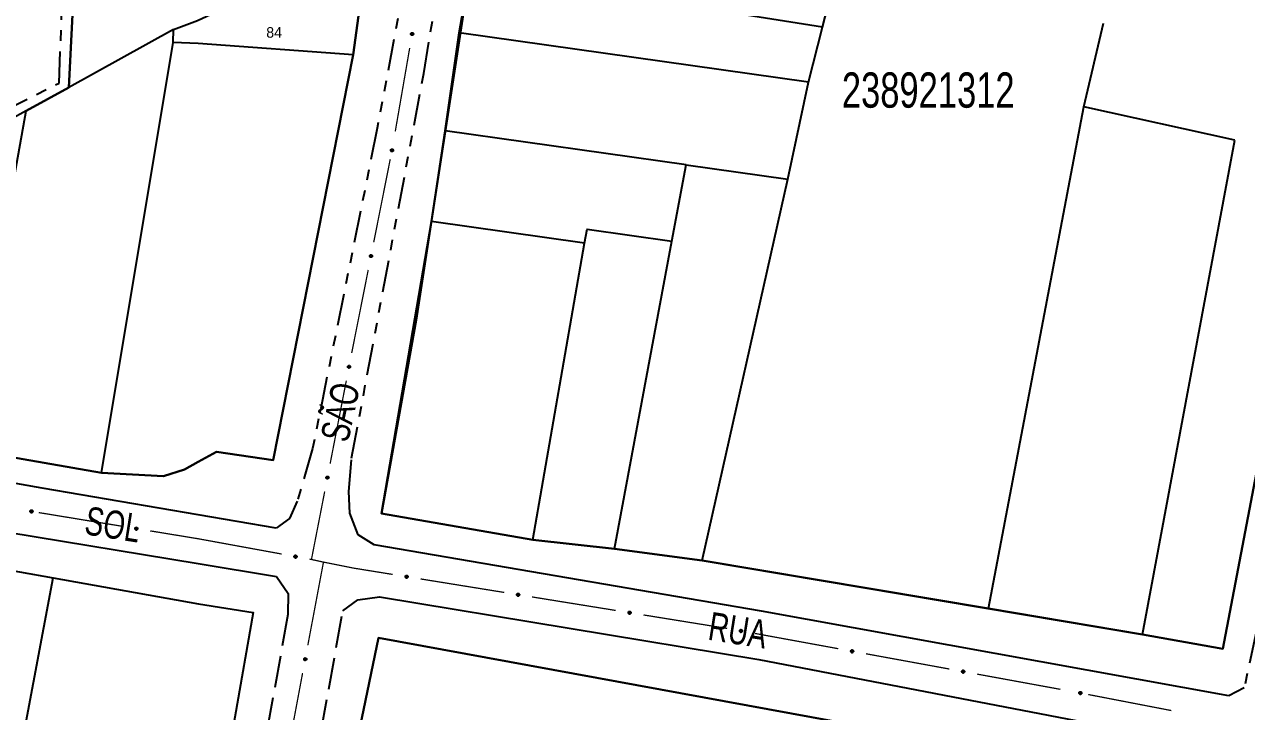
# Model space of a CAD drawing. Extents: x 209193 to 212081, y 4877574 to 4880493.
# Drawn here: x 210409.7 to 210582.8, y 4879143.3 to 4879240.6 of the extents above; entities that cross this region are included whole.
import ezdxf
from ezdxf.enums import TextEntityAlignment as Align

# ---------------------------------------------------------------- set-up
doc = ezdxf.new("R2010")
doc.units = 0
doc.header["$LTSCALE"] = 1.5
doc.header["$MEASUREMENT"] = 0
doc.linetypes.add('TRACO_11', pattern=[8, 3, -1, 3, -1])
doc.linetypes.add('TRACO_25', pattern=[8, 3, -1, 1, -1, 1, -1])
for name, color, linetype in [('CD_MALHA_LOTES', 7, 'CONTINUOUS'), ('CD_TXT_QUADRA', 255, 'CONTINUOUS'), ('RU-QUADRA', 210, 'CONTINUOUS'), ('SV-EIXO-ROD-ESTR', 7, 'CONTINUOUS'), ('SV-EIXO-RUA-N-PAV', 6, 'CONTINUOUS'), ('SV-EIXO-RUA-PAV', 20, 'CONTINUOUS'), ('SV-EST-MUNIC-PAV', 20, 'CONTINUOUS'), ('SV-RUA-NAO-PAV', 7, 'CONTINUOUS'), ('SV-RUA-PAVIM', 7, 'CONTINUOUS'), ('SV-TXT-MUNIC-PAV', 7, 'CONTINUOUS'), ('SV-TXT-RUA-N-PAV', 7, 'CONTINUOUS'), ('SV-TXT-RUA-PAV', 7, 'CONTINUOUS'), ('Th_NmrPort', 1, 'CONTINUOUS')]:
    doc.layers.add(name, color=color, linetype=linetype)
doc.styles.add('ARIAL', font='ARIAL.SHX')

msp = doc.modelspace()

# ---------------------------------------------------------------- linework, layer by layer
at = {"layer": 'CD_MALHA_LOTES', "linetype": 'Continuous', "flags": 128}
for points in [[(210522.763101, 4879240.247287), (210525.253033, 4879249.976983)], [(210471.266687, 4879239.426116), (210472.762376, 4879248.198537)], [(210522.763101, 4879240.247287), (210472.762376, 4879248.198537)], [(210415.946209, 4879231.708695), (210416.742823, 4879246.768499)], [(210430.816343, 4879239.902442), (210434.202096, 4879241.187079), (210443.26322, 4879245.467726)], [(210457.138874, 4879242.91518), (210456.24333, 4879236.309203)], [(210430.816343, 4879239.902442), (210415.946209, 4879231.708695)], [(210430.740475, 4879238.08161), (210430.816343, 4879239.902442)], [(210469.311258, 4879225.563349), (210471.266687, 4879239.426116)], [(210520.766135, 4879232.443911), (210471.266687, 4879239.426116)], [(210520.766135, 4879232.443911), (210522.763101, 4879240.247287)], [(210559.757456, 4879228.96303), (210562.541989, 4879240.821584)], [(210420.615695, 4879177.106533), (210430.740475, 4879238.08161)], [(210456.24333, 4879236.309203), (210434.284758, 4879237.929874), (210430.740475, 4879238.08161)], [(210456.24333, 4879236.309203), (210444.928322, 4879178.879355), (210436.877164, 4879180.081304), (210434.307365, 4879178.654035), (210432.342594, 4879177.562798), (210429.388295, 4879176.615857), (210420.615695, 4879177.106533)], [(210517.831114, 4879218.719322), (210520.766135, 4879232.443911)], [(210409.926158, 4879228.405274), (210415.946209, 4879231.708695)], [(210401.324292, 4879180.463464), (210409.926158, 4879228.405274)], [(210409.926158, 4879228.405274), (210405.438486, 4879225.942725)], [(210546.271394, 4879157.851635), (210559.757456, 4879228.96303)], [(210581.172857, 4879224.241999), (210559.757456, 4879228.96303)], [(210467.333777, 4879212.715071), (210469.311258, 4879225.563349)], [(210503.412919, 4879220.753098), (210469.311258, 4879225.563349)], [(210568.078434, 4879154.185201), (210581.172857, 4879224.241999)], [(210501.396736, 4879209.929052), (210503.412919, 4879220.753098)], [(210503.412919, 4879220.753098), (210517.831114, 4879218.719322)], [(210592.751841, 4879221.689409), (210579.479097, 4879152.133032), (210568.078434, 4879154.185201)], [(210505.697739, 4879164.673315), (210517.831114, 4879218.719322)], [(210481.692396, 4879167.580269), (210460.265794, 4879171.309559), (210467.333777, 4879212.715071)], [(210489.050066, 4879209.651194), (210467.333777, 4879212.715071)], [(210489.050066, 4879209.651194), (210489.394799, 4879211.622364), (210501.396736, 4879209.929052)], [(210481.692396, 4879167.580269), (210489.050066, 4879209.651194)], [(210493.270318, 4879166.301707), (210501.396736, 4879209.929052)], [(210420.615695, 4879177.106533), (210401.324292, 4879180.463464)], [(210493.270318, 4879166.301707), (210481.692396, 4879167.580269)], [(210505.697739, 4879164.673315), (210493.270318, 4879166.301707)], [(210399.375154, 4879164.763727), (210413.741593, 4879162.193825)], [(210546.271394, 4879157.851635), (210505.697739, 4879164.673315)], [(210404.183983, 4879111.421962), (210413.741593, 4879162.193825)], [(210413.741593, 4879162.193825), (210434.321398, 4879158.512463), (210442.081279, 4879157.302735)], [(210442.081279, 4879157.302735), (210434.306668, 4879112.794695), (210433.121383, 4879105.827392)], [(210568.078434, 4879154.185201), (210546.271394, 4879157.851635)], [(210451.735275, 4879114.558676), (210459.834061, 4879153.717747)], [(210459.834061, 4879153.717747), (210527.381976, 4879141.329632)]]:
    msp.add_lwpolyline(points, dxfattribs=at)
at = {"layer": 'RU-QUADRA', "linetype": 'Continuous', "flags": 128}
for points in [[(210401.318944, 4879180.432728), (210420.615695, 4879177.106533), (210429.388295, 4879176.615857), (210432.342594, 4879177.562798), (210434.307365, 4879178.654035), (210436.877164, 4879180.081304), (210444.928322, 4879178.879355), (210456.24333, 4879236.309203), (210457.138874, 4879242.91518), (210462.826599, 4879273.905495), (210464.632013, 4879283.742529), (210469.659281, 4879310.419993), (210441.680687, 4879314.751504), (210434.323252, 4879315.630183), (210427.971291, 4879316.453286), (210427.136743, 4879247.071971), (210416.742823, 4879246.768499), (210415.946209, 4879231.708695), (210409.926158, 4879228.405274), (210405.438486, 4879225.942725)], [(210399.375154, 4879164.763727), (210413.741593, 4879162.193825), (210434.321398, 4879158.512463), (210442.081279, 4879157.302735), (210434.306668, 4879112.794695), (210433.121383, 4879105.827392), (210431.780029, 4879097.942694), (210430.269452, 4879089.063277), (210425.444555, 4879059.263661), (210421.32, 4879033.79)], [(210562.71382, 4879051.032631), (210564.302025, 4879059.259375), (210565.554084, 4879065.744917), (210567.119983, 4879075.5805), (210568.76477, 4879085.401437), (210576.942812, 4879132.699636), (210552.875485, 4879136.86097), (210527.381976, 4879141.329632), (210459.834061, 4879153.717747), (210451.735275, 4879114.558676), (210449.999382, 4879106.238279), (210447.936816, 4879096.453534), (210445.798751, 4879086.684774), (210440.971029, 4879063.408067), (210439.941755, 4879059.263661), (210437.956455, 4879051.269233)]]:
    msp.add_lwpolyline(points, dxfattribs=at)
msp.add_lwpolyline([(210482.260824, 4879308.442105), (210480.278791, 4879297.361797), (210478.658452, 4879290.399356), (210477.413463, 4879283.486645), (210474.462635, 4879256.907988), (210472.762376, 4879248.198537), (210465.195096, 4879198.735807), (210460.265794, 4879171.309559), (210481.692396, 4879167.580269), (210493.270318, 4879166.301707), (210505.697739, 4879164.673315), (210568.078434, 4879154.185201), (210579.479097, 4879152.133032), (210592.751841, 4879221.689409), (210596.436606, 4879240.999578), (210601.729083, 4879266.921525), (210602.483169, 4879273.331256), (210601.374415, 4879280.430548), (210598.910505, 4879284.899219), (210595.416144, 4879287.621349), (210578.342811, 4879291.647986), (210534.068409, 4879300.754486), (210514.280968, 4879303.690703)], close=True, dxfattribs=at)
at = {"layer": 'SV-EIXO-ROD-ESTR'}
for points in [[(210410.555696, 4879171.757666), (210410.595017, 4879171.786749), (210410.634759, 4879171.803705), (210410.671976, 4879171.808306), (210410.705924, 4879171.803796), (210410.740135, 4879171.795271), (210410.77273, 4879171.779067), (210410.804924, 4879171.753067), (210410.834375, 4879171.713828), (210410.849069, 4879171.671974), (210410.855532, 4879171.635728), (210410.852868, 4879171.600059), (210410.844029, 4879171.566963), (210410.826077, 4879171.533662), (210410.799411, 4879171.501294), (210410.759237, 4879171.472634), (210410.720161, 4879171.456279), (210410.684046, 4879171.452774), (210410.648203, 4879171.455679), (210410.613381, 4879171.464801), (210410.581477, 4879171.480892), (210410.548936, 4879171.5078), (210410.521174, 4879171.547826), (210410.504416, 4879171.586614), (210410.500405, 4879171.62267), (210410.50406, 4879171.657893), (210410.512193, 4879171.69231), (210410.527118, 4879171.725754), (210410.555696, 4879171.757666)], [(210425.401809, 4879169.320241), (210425.441131, 4879169.349325), (210425.480873, 4879169.36628), (210425.51809, 4879169.370881), (210425.552038, 4879169.366372), (210425.586248, 4879169.357847), (210425.618844, 4879169.341642), (210425.651037, 4879169.315643), (210425.680489, 4879169.276403), (210425.695182, 4879169.23455), (210425.701645, 4879169.198304), (210425.698981, 4879169.162634), (210425.690143, 4879169.129539), (210425.67219, 4879169.096237), (210425.645524, 4879169.06387), (210425.60535, 4879169.03521), (210425.566274, 4879169.018854), (210425.530159, 4879169.015349), (210425.494316, 4879169.018254), (210425.459494, 4879169.027376), (210425.42759, 4879169.043468), (210425.395049, 4879169.070375), (210425.367287, 4879169.110402), (210425.35053, 4879169.149189), (210425.346518, 4879169.185245), (210425.350173, 4879169.220469), (210425.358306, 4879169.254886), (210425.373232, 4879169.288329), (210425.401809, 4879169.320241)], [(210447.967325, 4879165.358267), (210448.007172, 4879165.386626), (210448.047218, 4879165.40285), (210448.084513, 4879165.406769), (210448.118373, 4879165.401639), (210448.152422, 4879165.392489), (210448.184715, 4879165.37569), (210448.216426, 4879165.349105), (210448.245155, 4879165.309332), (210448.259079, 4879165.267217), (210448.264877, 4879165.230859), (210448.261561, 4879165.195244), (210448.252117, 4879165.162316), (210448.233558, 4879165.129349), (210448.206304, 4879165.097475), (210448.165612, 4879165.069556), (210448.126243, 4879165.053919), (210448.09007, 4879165.051076), (210448.054286, 4879165.054637), (210448.019637, 4879165.064395), (210447.988032, 4879165.081068), (210447.95599, 4879165.108567), (210447.928965, 4879165.149095), (210447.912921, 4879165.188183), (210447.909571, 4879165.224307), (210447.91387, 4879165.259457), (210447.922632, 4879165.293719), (210447.938168, 4879165.326884), (210447.967325, 4879165.358267)], [(210463.705272, 4879162.504788), (210463.744519, 4879162.533972), (210463.784218, 4879162.551029), (210463.821423, 4879162.555725), (210463.855382, 4879162.551303), (210463.889615, 4879162.542865), (210463.922251, 4879162.526743), (210463.954511, 4879162.500827), (210463.984063, 4879162.461662), (210463.998863, 4879162.419847), (210464.005419, 4879162.383617), (210464.002846, 4879162.347941), (210463.994092, 4879162.314823), (210463.976225, 4879162.281476), (210463.949642, 4879162.24904), (210463.909541, 4879162.220278), (210463.870507, 4879162.203823), (210463.834401, 4879162.200225), (210463.798551, 4879162.203039), (210463.763706, 4879162.212072), (210463.73176, 4879162.228081), (210463.699151, 4879162.254905), (210463.671287, 4879162.294861), (210463.65443, 4879162.333605), (210463.650326, 4879162.369651), (210463.653891, 4879162.404884), (210463.661937, 4879162.439321), (210463.676776, 4879162.472803), (210463.705272, 4879162.504788)], [(210479.500473, 4879159.952999), (210479.53972, 4879159.982183), (210479.579419, 4879159.99924), (210479.616624, 4879160.003937), (210479.650583, 4879159.999514), (210479.684816, 4879159.991076), (210479.717452, 4879159.974955), (210479.749712, 4879159.949038), (210479.779264, 4879159.909874), (210479.794064, 4879159.868058), (210479.80062, 4879159.831829), (210479.798047, 4879159.796153), (210479.789293, 4879159.763035), (210479.771426, 4879159.729688), (210479.744843, 4879159.697252), (210479.704742, 4879159.668489), (210479.665708, 4879159.652034), (210479.629602, 4879159.648437), (210479.593752, 4879159.65125), (210479.558907, 4879159.660283), (210479.526961, 4879159.676293), (210479.494352, 4879159.703117), (210479.466488, 4879159.743072), (210479.449631, 4879159.781817), (210479.445528, 4879159.817863), (210479.449092, 4879159.853095), (210479.457138, 4879159.887533), (210479.471977, 4879159.921015), (210479.500473, 4879159.952999)], [(210495.295674, 4879157.401211), (210495.334921, 4879157.430395), (210495.37462, 4879157.447452), (210495.411825, 4879157.452148), (210495.445784, 4879157.447726), (210495.480017, 4879157.439288), (210495.512653, 4879157.423167), (210495.544913, 4879157.39725), (210495.574465, 4879157.358085), (210495.589265, 4879157.31627), (210495.595821, 4879157.28004), (210495.593248, 4879157.244364), (210495.584494, 4879157.211246), (210495.566627, 4879157.177899), (210495.540044, 4879157.145464), (210495.499943, 4879157.116701), (210495.460909, 4879157.100246), (210495.424803, 4879157.096648), (210495.388953, 4879157.099462), (210495.354108, 4879157.108495), (210495.322162, 4879157.124505), (210495.289553, 4879157.151329), (210495.261689, 4879157.191284), (210495.244832, 4879157.230028), (210495.240729, 4879157.266074), (210495.244293, 4879157.301307), (210495.252339, 4879157.335744), (210495.267178, 4879157.369226), (210495.295674, 4879157.401211)], [(210511.088712, 4879154.823333), (210511.12856, 4879154.851691), (210511.168606, 4879154.867916), (210511.205901, 4879154.871835), (210511.23976, 4879154.866704), (210511.273809, 4879154.857554), (210511.306102, 4879154.840754), (210511.337814, 4879154.81417), (210511.366542, 4879154.774397), (210511.380466, 4879154.732282), (210511.386264, 4879154.695923), (210511.382947, 4879154.660309), (210511.373504, 4879154.627381), (210511.354945, 4879154.594414), (210511.32769, 4879154.56254), (210511.286998, 4879154.534621), (210511.247629, 4879154.518984), (210511.211456, 4879154.516141), (210511.175672, 4879154.519702), (210511.141023, 4879154.529461), (210511.109419, 4879154.546134), (210511.077376, 4879154.573633), (210511.050352, 4879154.614161), (210511.034308, 4879154.653249), (210511.030958, 4879154.689372), (210511.035257, 4879154.724523), (210511.04402, 4879154.758785), (210511.059555, 4879154.79195), (210511.088712, 4879154.823333)], [(210526.827207, 4879151.942398), (210526.867055, 4879151.970757), (210526.9071, 4879151.986982), (210526.944396, 4879151.9909), (210526.978255, 4879151.98577), (210527.012304, 4879151.976619), (210527.044597, 4879151.95982), (210527.076309, 4879151.933236), (210527.105037, 4879151.893463), (210527.118961, 4879151.851347), (210527.124759, 4879151.814989), (210527.121442, 4879151.779374), (210527.111999, 4879151.746447), (210527.09344, 4879151.71348), (210527.066185, 4879151.681606), (210527.025493, 4879151.653687), (210526.986124, 4879151.63805), (210526.949951, 4879151.635207), (210526.914167, 4879151.638768), (210526.879518, 4879151.648526), (210526.847914, 4879151.665199), (210526.815871, 4879151.692698), (210526.788847, 4879151.733227), (210526.772803, 4879151.772314), (210526.769452, 4879151.808438), (210526.773752, 4879151.843588), (210526.782514, 4879151.877851), (210526.79805, 4879151.911015), (210526.827207, 4879151.942398)], [(210542.565702, 4879149.061464), (210542.605549, 4879149.089823), (210542.645595, 4879149.106047), (210542.68289, 4879149.109966), (210542.71675, 4879149.104836), (210542.750799, 4879149.095685), (210542.783092, 4879149.078886), (210542.814803, 4879149.052302), (210542.843532, 4879149.012529), (210542.857456, 4879148.970413), (210542.863254, 4879148.934055), (210542.859937, 4879148.89844), (210542.850494, 4879148.865512), (210542.831934, 4879148.832545), (210542.80468, 4879148.800672), (210542.763988, 4879148.772752), (210542.724619, 4879148.757116), (210542.688446, 4879148.754272), (210542.652662, 4879148.757834), (210542.618013, 4879148.767592), (210542.586408, 4879148.784265), (210542.554366, 4879148.811764), (210542.527342, 4879148.852293), (210542.511298, 4879148.89138), (210542.507947, 4879148.927504), (210542.512247, 4879148.962654), (210542.521009, 4879148.996917), (210542.536545, 4879149.030081), (210542.565702, 4879149.061464)], [(210559.159786, 4879146.025316), (210559.199904, 4879146.05329), (210559.240105, 4879146.069128), (210559.277436, 4879146.072687), (210559.311244, 4879146.067231), (210559.345204, 4879146.057753), (210559.377333, 4879146.040644), (210559.408788, 4879146.013756), (210559.437131, 4879145.973708), (210559.45065, 4879145.93146), (210559.456098, 4879145.895048), (210559.452438, 4879145.859467), (210559.442678, 4879145.826631), (210559.423802, 4879145.793845), (210559.396242, 4879145.762235), (210559.355283, 4879145.734709), (210559.315765, 4879145.719451), (210559.279567, 4879145.716957), (210559.243819, 4879145.720862), (210559.209265, 4879145.730954), (210559.177823, 4879145.74793), (210559.146047, 4879145.775737), (210559.119414, 4879145.816523), (210559.103747, 4879145.855764), (210559.100744, 4879145.891918), (210559.105382, 4879145.927025), (210559.114474, 4879145.961201), (210559.130328, 4879145.994215), (210559.159786, 4879146.025316)]]:
    msp.add_lwpolyline(points, close=True, dxfattribs=at)
for points in [[(210410.500405, 4879171.62267), (210410.852868, 4879171.600059)], [(210410.50406, 4879171.657893), (210410.855532, 4879171.635728)], [(210410.504416, 4879171.586614), (210410.844029, 4879171.566963)], [(210410.504726, 4879171.639435), (210410.852042, 4879171.6156)], [(210410.505711, 4879171.603321), (210410.845389, 4879171.583505)], [(210410.512041, 4879171.675569), (210410.84768, 4879171.656417)], [(210410.512193, 4879171.69231), (210410.849069, 4879171.671974)], [(210410.514774, 4879171.56588), (210410.830216, 4879171.550044)], [(210410.521174, 4879171.547826), (210410.826077, 4879171.533662)], [(210410.5243, 4879171.708126), (210410.83727, 4879171.694078)], [(210410.527118, 4879171.725754), (210410.834375, 4879171.713828)], [(210410.539092, 4879171.528701), (210410.809657, 4879171.517466)], [(210410.541946, 4879171.739799), (210410.815867, 4879171.732162)], [(210410.548936, 4879171.5078), (210410.799411, 4879171.501294)], [(210410.555696, 4879171.757666), (210410.804924, 4879171.753067)], [(210410.571026, 4879171.495802), (210410.771593, 4879171.487763)], [(210410.577758, 4879171.772637), (210410.781461, 4879171.766849)], [(210410.581477, 4879171.480892), (210410.759237, 4879171.472634)], [(210410.595017, 4879171.786749), (210410.77273, 4879171.779067)], [(210410.601814, 4879171.472771), (210410.733289, 4879171.465013)], [(210410.613381, 4879171.464801), (210410.720161, 4879171.456279)], [(210410.617631, 4879171.796513), (210410.747537, 4879171.78763)], [(210410.634759, 4879171.803705), (210410.740135, 4879171.795271)], [(210425.346518, 4879169.185245), (210425.698981, 4879169.162634)], [(210425.350173, 4879169.220469), (210425.701645, 4879169.198304)], [(210425.35053, 4879169.149189), (210425.690143, 4879169.129539)], [(210425.350839, 4879169.20201), (210425.698155, 4879169.178175)], [(210425.351824, 4879169.165896), (210425.691503, 4879169.14608)], [(210425.358155, 4879169.238145), (210425.693794, 4879169.218992)], [(210425.358306, 4879169.254886), (210425.695182, 4879169.23455)], [(210425.360888, 4879169.128455), (210425.676329, 4879169.112619)], [(210425.367287, 4879169.110402), (210425.67219, 4879169.096237)], [(210425.370414, 4879169.270702), (210425.683384, 4879169.256654)], [(210425.373232, 4879169.288329), (210425.680489, 4879169.276403)], [(210425.385205, 4879169.091276), (210425.65577, 4879169.080042)], [(210425.388059, 4879169.302374), (210425.66198, 4879169.294738)], [(210425.395049, 4879169.070375), (210425.645524, 4879169.06387)], [(210425.401809, 4879169.320241), (210425.651037, 4879169.315643)], [(210425.417139, 4879169.058377), (210425.617707, 4879169.050338)], [(210425.423872, 4879169.335213), (210425.627574, 4879169.329425)], [(210425.42759, 4879169.043468), (210425.60535, 4879169.03521)], [(210425.441131, 4879169.349325), (210425.618844, 4879169.341642)], [(210425.447928, 4879169.035346), (210425.579402, 4879169.027589)], [(210425.459494, 4879169.027376), (210425.566274, 4879169.018854)], [(210425.463744, 4879169.359088), (210425.593651, 4879169.350205)], [(210425.480873, 4879169.36628), (210425.586248, 4879169.357847)], [(210447.909571, 4879165.224307), (210448.261561, 4879165.195244)], [(210447.912921, 4879165.188183), (210448.252117, 4879165.162316)], [(210447.91387, 4879165.259457), (210448.264877, 4879165.230859)], [(210447.914198, 4879165.24099), (210448.261019, 4879165.210798)], [(210447.914521, 4879165.204863), (210448.25378, 4879165.17883)], [(210447.922174, 4879165.276984), (210448.257406, 4879165.251688)], [(210447.922632, 4879165.293719), (210448.259079, 4879165.267217)], [(210447.922898, 4879165.167263), (210448.237997, 4879165.145652)], [(210447.928965, 4879165.149095), (210448.233558, 4879165.129349)], [(210447.935027, 4879165.309311), (210448.247687, 4879165.289534)], [(210447.938168, 4879165.326884), (210448.245155, 4879165.309332)], [(210447.94653, 4879165.129645), (210448.216844, 4879165.113457)], [(210447.95325, 4879165.340655), (210448.226985, 4879165.328003)], [(210447.95599, 4879165.108567), (210448.206304, 4879165.097475)], [(210447.967325, 4879165.358267), (210448.216426, 4879165.349105)], [(210447.977856, 4879165.096166), (210448.178243, 4879165.084456)], [(210447.988032, 4879165.081068), (210448.165612, 4879165.069556)], [(210447.989658, 4879165.372832), (210448.19322, 4879165.363315)], [(210448.007172, 4879165.386626), (210448.184715, 4879165.37569)], [(210448.008218, 4879165.072575), (210448.139528, 4879165.062411)], [(210448.019637, 4879165.064395), (210448.126243, 4879165.053919)], [(210448.029961, 4879165.395973), (210448.159683, 4879165.384713)], [(210448.047218, 4879165.40285), (210448.152422, 4879165.392489)], [(210463.650326, 4879162.369651), (210464.002846, 4879162.347941)], [(210463.653891, 4879162.404884), (210464.005419, 4879162.383617)], [(210463.65443, 4879162.333605), (210463.994092, 4879162.314823)], [(210463.654605, 4879162.386427), (210464.00198, 4879162.36348)], [(210463.655682, 4879162.350315), (210463.99541, 4879162.331368)], [(210463.661828, 4879162.42258), (210463.997515, 4879162.404286)], [(210463.661937, 4879162.439321), (210463.998863, 4879162.419847)], [(210463.664841, 4879162.312898), (210463.980322, 4879162.297868)], [(210463.671287, 4879162.294861), (210463.976225, 4879162.281476)], [(210463.674003, 4879162.455168), (210463.987008, 4879162.441921)], [(210463.676776, 4879162.472803), (210463.984063, 4879162.461662)], [(210463.689253, 4879162.275781), (210463.959847, 4879162.265239)], [(210463.691568, 4879162.486886), (210463.965508, 4879162.479949)], [(210463.699151, 4879162.254905), (210463.949642, 4879162.24904)], [(210463.705272, 4879162.504788), (210463.954511, 4879162.500827)], [(210463.721272, 4879162.242964), (210463.921859, 4879162.235438)], [(210463.727296, 4879162.519816), (210463.931013, 4879162.514549)], [(210463.73176, 4879162.228081), (210463.909541, 4879162.220278)], [(210463.744519, 4879162.533972), (210463.922251, 4879162.526743)], [(210463.752119, 4879162.220012), (210463.883613, 4879162.21259)], [(210463.763706, 4879162.212072), (210463.870507, 4879162.203823)], [(210463.767107, 4879162.543793), (210463.897036, 4879162.535242)], [(210463.784218, 4879162.551029), (210463.889615, 4879162.542865)], [(210479.445528, 4879159.817863), (210479.798047, 4879159.796153)], [(210479.449092, 4879159.853095), (210479.80062, 4879159.831829)], [(210479.449631, 4879159.781817), (210479.789293, 4879159.763035)], [(210479.449806, 4879159.834639), (210479.797181, 4879159.811692)], [(210479.450883, 4879159.798527), (210479.790611, 4879159.77958)], [(210479.457029, 4879159.870791), (210479.792716, 4879159.852497)], [(210479.457138, 4879159.887533), (210479.794064, 4879159.868058)], [(210479.460042, 4879159.76111), (210479.775523, 4879159.74608)], [(210479.466488, 4879159.743072), (210479.771426, 4879159.729688)], [(210479.469204, 4879159.90338), (210479.782209, 4879159.890132)], [(210479.471977, 4879159.921015), (210479.779264, 4879159.909874)], [(210479.484455, 4879159.723993), (210479.755048, 4879159.71345)], [(210479.486769, 4879159.935098), (210479.760709, 4879159.928161)], [(210479.500473, 4879159.952999), (210479.749712, 4879159.949038)], [(210479.522497, 4879159.968027), (210479.726214, 4879159.96276)], [(210479.53972, 4879159.982183), (210479.717452, 4879159.974955)], [(210479.562308, 4879159.992004), (210479.692237, 4879159.983454)], [(210479.579419, 4879159.99924), (210479.684816, 4879159.991076)], [(210479.494352, 4879159.703117), (210479.744843, 4879159.697252)], [(210479.516473, 4879159.691176), (210479.71706, 4879159.68365)], [(210479.526961, 4879159.676293), (210479.704742, 4879159.668489)], [(210479.54732, 4879159.668223), (210479.678814, 4879159.660802)], [(210479.558907, 4879159.660283), (210479.665708, 4879159.652034)], [(210495.240729, 4879157.266074), (210495.593248, 4879157.244364)], [(210495.244293, 4879157.301307), (210495.595821, 4879157.28004)], [(210495.244832, 4879157.230028), (210495.584494, 4879157.211246)], [(210495.245007, 4879157.28285), (210495.592382, 4879157.259903)], [(210495.246084, 4879157.246739), (210495.585812, 4879157.227791)], [(210495.25223, 4879157.319003), (210495.587917, 4879157.300709)], [(210495.252339, 4879157.335744), (210495.589265, 4879157.31627)], [(210495.255243, 4879157.209321), (210495.570724, 4879157.194291)], [(210495.261689, 4879157.191284), (210495.566627, 4879157.177899)], [(210495.264406, 4879157.351591), (210495.57741, 4879157.338344)], [(210495.267178, 4879157.369226), (210495.574465, 4879157.358085)], [(210495.279656, 4879157.172204), (210495.550249, 4879157.161662)], [(210495.28197, 4879157.383309), (210495.55591, 4879157.376373)], [(210495.289553, 4879157.151329), (210495.540044, 4879157.145464)], [(210495.295674, 4879157.401211), (210495.544913, 4879157.39725)], [(210495.311674, 4879157.139387), (210495.512261, 4879157.131861)], [(210495.317698, 4879157.416239), (210495.521415, 4879157.410972)], [(210495.322162, 4879157.124505), (210495.499943, 4879157.116701)], [(210495.334921, 4879157.430395), (210495.512653, 4879157.423167)], [(210495.342521, 4879157.116435), (210495.474015, 4879157.109014)], [(210495.354108, 4879157.108495), (210495.460909, 4879157.100246)], [(210495.357509, 4879157.440216), (210495.487438, 4879157.431665)], [(210495.37462, 4879157.447452), (210495.480017, 4879157.439288)], [(210511.030958, 4879154.689372), (210511.382947, 4879154.660309)], [(210511.034308, 4879154.653249), (210511.373504, 4879154.627381)], [(210511.035257, 4879154.724523), (210511.386264, 4879154.695923)], [(210511.035585, 4879154.706055), (210511.382406, 4879154.675862)], [(210511.035908, 4879154.669929), (210511.375167, 4879154.643895)], [(210511.043561, 4879154.74205), (210511.378793, 4879154.716752)], [(210511.04402, 4879154.758785), (210511.380466, 4879154.732282)], [(210511.044285, 4879154.632329), (210511.359383, 4879154.610717)], [(210511.050352, 4879154.614161), (210511.354945, 4879154.594414)], [(210511.056415, 4879154.774377), (210511.369075, 4879154.754598)], [(210511.059555, 4879154.79195), (210511.366542, 4879154.774397)], [(210511.067917, 4879154.59471), (210511.338231, 4879154.578522)], [(210511.074637, 4879154.805721), (210511.348372, 4879154.793068)], [(210511.077376, 4879154.573633), (210511.32769, 4879154.56254)], [(210511.088712, 4879154.823333), (210511.337814, 4879154.81417)], [(210511.099243, 4879154.561232), (210511.29963, 4879154.549521)], [(210511.109419, 4879154.546134), (210511.286998, 4879154.534621)], [(210511.111045, 4879154.837898), (210511.314608, 4879154.828379)], [(210511.12856, 4879154.851691), (210511.306102, 4879154.840754)], [(210511.129604, 4879154.537641), (210511.260914, 4879154.527476)], [(210511.141023, 4879154.529461), (210511.247629, 4879154.518984)], [(210511.151348, 4879154.861039), (210511.28107, 4879154.849778)], [(210511.168606, 4879154.867916), (210511.273809, 4879154.857554)], [(210526.769452, 4879151.808438), (210527.121442, 4879151.779374)], [(210526.772803, 4879151.772314), (210527.111999, 4879151.746447)], [(210526.773752, 4879151.843588), (210527.124759, 4879151.814989)], [(210526.77408, 4879151.825121), (210527.120901, 4879151.794928)], [(210526.774403, 4879151.788995), (210527.113662, 4879151.762961)], [(210526.782056, 4879151.861115), (210527.117288, 4879151.835818)], [(210526.782514, 4879151.877851), (210527.118961, 4879151.851347)], [(210526.782779, 4879151.751394), (210527.097878, 4879151.729783)], [(210526.788847, 4879151.733227), (210527.09344, 4879151.71348)], [(210526.794909, 4879151.893442), (210527.107569, 4879151.873664)], [(210526.79805, 4879151.911015), (210527.105037, 4879151.893463)], [(210526.806412, 4879151.713776), (210527.076726, 4879151.697588)], [(210526.813132, 4879151.924787), (210527.086867, 4879151.912134)], [(210526.815871, 4879151.692698), (210527.066185, 4879151.681606)], [(210526.827207, 4879151.942398), (210527.076309, 4879151.933236)], [(210526.837738, 4879151.680298), (210527.038124, 4879151.668586)], [(210526.847914, 4879151.665199), (210527.025493, 4879151.653687)], [(210526.84954, 4879151.956964), (210527.053102, 4879151.947445)], [(210526.867055, 4879151.970757), (210527.044597, 4879151.95982)], [(210526.868099, 4879151.656707), (210526.999409, 4879151.646542)], [(210526.879518, 4879151.648526), (210526.986124, 4879151.63805)], [(210526.889843, 4879151.980104), (210527.019565, 4879151.968843)], [(210526.9071, 4879151.986982), (210527.012304, 4879151.976619)], [(210542.507947, 4879148.927504), (210542.859937, 4879148.89844)], [(210542.511298, 4879148.89138), (210542.850494, 4879148.865512)], [(210542.512247, 4879148.962654), (210542.863254, 4879148.934055)], [(210542.512575, 4879148.944187), (210542.859395, 4879148.913994)], [(210542.512898, 4879148.908061), (210542.852157, 4879148.882026)], [(210542.520551, 4879148.980181), (210542.855783, 4879148.954884)], [(210542.521009, 4879148.996917), (210542.857456, 4879148.970413)], [(210542.521274, 4879148.87046), (210542.836373, 4879148.848848)], [(210542.527342, 4879148.852293), (210542.831934, 4879148.832545)], [(210542.533404, 4879149.012508), (210542.846064, 4879148.99273)], [(210542.536545, 4879149.030081), (210542.843532, 4879149.012529)], [(210542.544906, 4879148.832842), (210542.81522, 4879148.816653)], [(210542.551626, 4879149.043852), (210542.825362, 4879149.031199)], [(210542.554366, 4879148.811764), (210542.80468, 4879148.800672)], [(210542.565702, 4879149.061464), (210542.814803, 4879149.052302)], [(210542.576232, 4879148.799364), (210542.776619, 4879148.787652)], [(210542.586408, 4879148.784265), (210542.763988, 4879148.772752)], [(210542.588035, 4879149.076029), (210542.791597, 4879149.066511)], [(210542.605549, 4879149.089823), (210542.783092, 4879149.078886)], [(210542.606594, 4879148.775772), (210542.737904, 4879148.765608)], [(210542.618013, 4879148.767592), (210542.724619, 4879148.757116)], [(210542.628338, 4879149.09917), (210542.75806, 4879149.087909)], [(210542.645595, 4879149.106047), (210542.750799, 4879149.095685)], [(210559.100744, 4879145.891918), (210559.452438, 4879145.859467)], [(210559.105382, 4879145.927025), (210559.456098, 4879145.895048)], [(210559.105507, 4879145.872428), (210559.4445, 4879145.843129)], [(210559.105532, 4879145.908555), (210559.452046, 4879145.875025)], [(210559.113854, 4879145.944471), (210559.448827, 4879145.915948)], [(210559.114474, 4879145.961201), (210559.45065, 4879145.93146)], [(210559.127018, 4879145.976673), (210559.439473, 4879145.953886)], [(210559.130328, 4879145.994215), (210559.437131, 4879145.973708)], [(210559.145541, 4879146.00784), (210559.419143, 4879145.992553)], [(210559.159786, 4879146.025316), (210559.408788, 4879146.013756)], [(210559.182258, 4879146.039665), (210559.385719, 4879146.028188)], [(210559.199904, 4879146.05329), (210559.377333, 4879146.040644)], [(210559.222782, 4879146.062417), (210559.35239, 4879146.049908)], [(210559.240105, 4879146.069128), (210559.345204, 4879146.057753)], [(210559.103747, 4879145.855764), (210559.442678, 4879145.826631)], [(210559.113521, 4879145.834748), (210559.428398, 4879145.810104)], [(210559.119414, 4879145.816523), (210559.423802, 4879145.793845)], [(210559.13679, 4879145.796904), (210559.406936, 4879145.778114)], [(210559.146047, 4879145.775737), (210559.396242, 4879145.762235)], [(210559.167793, 4879145.763126), (210559.368057, 4879145.749486)], [(210559.177823, 4879145.74793), (210559.355283, 4879145.734709)], [(210559.197926, 4879145.739244), (210559.329132, 4879145.727816)], [(210559.209265, 4879145.730954), (210559.315765, 4879145.719451)]]:
    msp.add_lwpolyline(points, dxfattribs=at)
at = {"layer": 'SV-EIXO-ROD-ESTR', "const_width": 0.18}
for points in [[(210411.710711, 4879171.456482), (210423.552179, 4879169.512358)], [(210427.499336, 4879168.864316), (210433.42007, 4879167.892254)], [(210433.42007, 4879167.892254), (210434.317646, 4879167.744891)], [(210434.317646, 4879167.744891), (210446.121524, 4879165.584226)], [(210450.05615, 4879164.864004), (210450.344118, 4879164.811293)], [(210450.344118, 4879164.811293), (210452.011862, 4879164.44616)], [(210452.011862, 4879164.44616), (210452.04, 4879164.44)], [(210452.04, 4879164.44), (210455.934687, 4879163.664237)], [(210455.934687, 4879163.664237), (210456.348797, 4879163.581753)], [(210456.348797, 4879163.581753), (210461.855157, 4879162.692175)], [(210465.803957, 4879162.054228), (210477.650358, 4879160.140386)], [(210481.599159, 4879159.502439), (210493.445559, 4879157.588598)], [(210497.39436, 4879156.950651), (210509.24076, 4879155.036809)], [(210513.177535, 4879154.329064), (210524.981407, 4879152.168363)], [(210528.91603, 4879151.448129), (210540.719901, 4879149.287429)], [(210544.654525, 4879148.567195), (210556.458396, 4879146.406495)], [(210560.391007, 4879145.675556), (210572.17353, 4879143.401321)]]:
    msp.add_lwpolyline(points, dxfattribs=at)
at = {"layer": 'SV-EIXO-RUA-N-PAV'}
for points in [[(210464.737155, 4879239.39538), (210464.765907, 4879239.355815), (210464.782527, 4879239.315932), (210464.786814, 4879239.278677), (210464.782019, 4879239.244768), (210464.773206, 4879239.210631), (210464.756727, 4879239.178173), (210464.730458, 4879239.1462), (210464.690972, 4879239.11708), (210464.648996, 4879239.102739), (210464.612697, 4879239.096581), (210464.577051, 4879239.099546), (210464.544031, 4879239.108663), (210464.510882, 4879239.126895), (210464.47874, 4879239.153832), (210464.45042, 4879239.194246), (210464.434394, 4879239.233459), (210464.431193, 4879239.269602), (210464.4344, 4879239.305419), (210464.443815, 4879239.340163), (210464.460175, 4879239.371931), (210464.487355, 4879239.404244), (210464.527614, 4879239.431668), (210464.566541, 4879239.448098), (210464.60263, 4879239.451806), (210464.637821, 4879239.447855), (210464.672168, 4879239.439432), (210464.705485, 4879239.424225), (210464.737155, 4879239.39538)], [(210461.890944, 4879222.90707), (210461.918695, 4879222.866796), (210461.93431, 4879222.826509), (210461.937662, 4879222.789158), (210461.932018, 4879222.755381), (210461.922352, 4879222.721474), (210461.905065, 4879222.68944), (210461.878002, 4879222.658136), (210461.837798, 4879222.630015), (210461.795476, 4879222.616731), (210461.759034, 4879222.611486), (210461.723473, 4879222.615343), (210461.690692, 4879222.625285), (210461.658011, 4879222.644342), (210461.626555, 4879222.672078), (210461.599256, 4879222.713189), (210461.584219, 4879222.752791), (210461.581925, 4879222.789003), (210461.586029, 4879222.824728), (210461.596312, 4879222.859225), (210461.613463, 4879222.890573), (210461.641445, 4879222.922194), (210461.682379, 4879222.9486), (210461.721706, 4879222.964049), (210461.757876, 4879222.966851), (210461.792957, 4879222.962018), (210461.827083, 4879222.952737), (210461.860008, 4879222.9367), (210461.890944, 4879222.90707)], [(210458.913654, 4879207.929478), (210458.941405, 4879207.889204), (210458.95702, 4879207.848917), (210458.960372, 4879207.811566), (210458.954728, 4879207.777789), (210458.945062, 4879207.743882), (210458.927775, 4879207.711848), (210458.900712, 4879207.680544), (210458.860508, 4879207.652423), (210458.818186, 4879207.639139), (210458.781743, 4879207.633894), (210458.746183, 4879207.637751), (210458.713402, 4879207.647693), (210458.680721, 4879207.66675), (210458.649265, 4879207.694486), (210458.621966, 4879207.735597), (210458.606929, 4879207.775199), (210458.604635, 4879207.811411), (210458.608739, 4879207.847136), (210458.619022, 4879207.881633), (210458.636173, 4879207.912981), (210458.664155, 4879207.944602), (210458.705089, 4879207.971008), (210458.744416, 4879207.986457), (210458.780586, 4879207.989259), (210458.815667, 4879207.984426), (210458.849793, 4879207.975145), (210458.882718, 4879207.959108), (210458.913654, 4879207.929478)], [(210455.802096, 4879192.235379), (210455.829996, 4879192.195209), (210455.84576, 4879192.154979), (210455.84925, 4879192.117642), (210455.843732, 4879192.083843), (210455.834191, 4879192.049901), (210455.817023, 4879192.017803), (210455.790077, 4879191.986399), (210455.749977, 4879191.958129), (210455.707704, 4879191.944689), (210455.671282, 4879191.939308), (210455.635707, 4879191.943033), (210455.60289, 4879191.952854), (210455.570138, 4879191.97179), (210455.538579, 4879191.999408), (210455.511129, 4879192.040418), (210455.495944, 4879192.079964), (210455.493516, 4879192.116167), (210455.497488, 4879192.151908), (210455.507643, 4879192.186443), (210455.524678, 4879192.217854), (210455.552543, 4879192.249578), (210455.593378, 4879192.276136), (210455.632647, 4879192.291731), (210455.668807, 4879192.294666), (210455.703906, 4879192.289964), (210455.738065, 4879192.280809), (210455.77105, 4879192.264894), (210455.802096, 4879192.235379)], [(210452.740807, 4879176.530968), (210452.768707, 4879176.490798), (210452.784471, 4879176.450569), (210452.787962, 4879176.413231), (210452.782443, 4879176.379433), (210452.772903, 4879176.345491), (210452.755734, 4879176.313393), (210452.728788, 4879176.281988), (210452.688688, 4879176.253718), (210452.646416, 4879176.240278), (210452.609993, 4879176.234897), (210452.574419, 4879176.238623), (210452.541602, 4879176.248443), (210452.50885, 4879176.267379), (210452.477291, 4879176.294998), (210452.44984, 4879176.336007), (210452.434656, 4879176.375553), (210452.432228, 4879176.411757), (210452.436199, 4879176.447497), (210452.446355, 4879176.482032), (210452.463389, 4879176.513443), (210452.491254, 4879176.545168), (210452.53209, 4879176.571725), (210452.571359, 4879176.58732), (210452.607519, 4879176.590256), (210452.642617, 4879176.585554), (210452.676777, 4879176.576399), (210452.709761, 4879176.560484), (210452.740807, 4879176.530968)]]:
    msp.add_lwpolyline(points, close=True, dxfattribs=at)
for points in [[(210464.460175, 4879239.371931), (210464.45042, 4879239.194246)], [(210464.475171, 4879239.382256), (210464.465444, 4879239.181763)], [(210464.487355, 4879239.404244), (210464.47874, 4879239.153832)], [(210464.508338, 4879239.413912), (210464.494826, 4879239.143451)], [(210464.527614, 4879239.431668), (210464.510882, 4879239.126895)], [(210464.545721, 4879239.437915), (210464.527228, 4879239.122618)], [(210464.566541, 4879239.448098), (210464.544031, 4879239.108663)], [(210464.583236, 4879239.446663), (210464.560561, 4879239.107163)], [(210464.60263, 4879239.451806), (210464.577051, 4879239.099546)], [(210464.619358, 4879239.447344), (210464.592599, 4879239.100241)], [(210464.637821, 4879239.447855), (210464.612697, 4879239.096581)], [(210464.655429, 4879239.439724), (210464.633451, 4879239.104258)], [(210464.672168, 4879239.439432), (210464.648996, 4879239.102739)], [(210464.687882, 4879239.427192), (210464.671199, 4879239.114351)], [(210464.705485, 4879239.424225), (210464.690972, 4879239.11708)], [(210464.719405, 4879239.40928), (210464.709461, 4879239.135433)], [(210464.737155, 4879239.39538), (210464.730458, 4879239.1462)], [(210464.75194, 4879239.373192), (210464.744437, 4879239.169546)], [(210464.443815, 4879239.340163), (210464.434394, 4879239.233459)], [(210464.451882, 4879239.351662), (210464.443018, 4879239.220258)], [(210464.765907, 4879239.355815), (210464.756727, 4879239.178173)], [(210464.775479, 4879239.33312), (210464.765502, 4879239.203293)], [(210464.782527, 4879239.315932), (210464.773206, 4879239.210631)], [(210461.596312, 4879222.859225), (210461.584219, 4879222.752791)], [(210461.604665, 4879222.870519), (210461.592509, 4879222.739378)], [(210461.613463, 4879222.890573), (210461.599256, 4879222.713189)], [(210461.628714, 4879222.900519), (210461.613963, 4879222.700333)], [(210461.641445, 4879222.922194), (210461.626555, 4879222.672078)], [(210461.662664, 4879222.931333), (210461.642374, 4879222.661296)], [(210461.682379, 4879222.9486), (210461.658011, 4879222.644342)], [(210461.700637, 4879222.954391), (210461.674245, 4879222.639657)], [(210461.721706, 4879222.964049), (210461.690692, 4879222.625285)], [(210461.73836, 4879222.962196), (210461.707179, 4879222.623372)], [(210461.757876, 4879222.966851), (210461.723473, 4879222.615343)], [(210461.774487, 4879222.961971), (210461.739033, 4879222.615648)], [(210461.792957, 4879222.962018), (210461.759034, 4879222.611486)], [(210461.810356, 4879222.953449), (210461.779973, 4879222.61864)], [(210461.827083, 4879222.952737), (210461.795476, 4879222.616731)], [(210461.842484, 4879222.940107), (210461.817963, 4879222.627783)], [(210461.860008, 4879222.9367), (210461.837798, 4879222.630015)], [(210461.873548, 4879222.921411), (210461.856742, 4879222.647899)], [(210461.890944, 4879222.90707), (210461.878002, 4879222.658136)], [(210461.905169, 4879222.884518), (210461.892562, 4879222.681124)], [(210461.918695, 4879222.866796), (210461.905065, 4879222.68944)], [(210461.927695, 4879222.843869), (210461.914467, 4879222.714332)], [(210461.93431, 4879222.826509), (210461.922352, 4879222.721474)], [(210458.619022, 4879207.881633), (210458.606929, 4879207.775199)], [(210458.627375, 4879207.892927), (210458.615218, 4879207.761786)], [(210458.636173, 4879207.912981), (210458.621966, 4879207.735597)], [(210458.651424, 4879207.922927), (210458.636673, 4879207.722741)], [(210458.664155, 4879207.944602), (210458.649265, 4879207.694486)], [(210458.685374, 4879207.953741), (210458.665084, 4879207.683704)], [(210458.705089, 4879207.971008), (210458.680721, 4879207.66675)], [(210458.723347, 4879207.976799), (210458.696955, 4879207.662065)], [(210458.744416, 4879207.986457), (210458.713402, 4879207.647693)], [(210458.76107, 4879207.984604), (210458.729889, 4879207.64578)], [(210458.780586, 4879207.989259), (210458.746183, 4879207.637751)], [(210458.797197, 4879207.984379), (210458.761743, 4879207.638056)], [(210458.815667, 4879207.984426), (210458.781743, 4879207.633894)], [(210458.833066, 4879207.975857), (210458.802683, 4879207.641048)], [(210458.849793, 4879207.975145), (210458.818186, 4879207.639139)], [(210458.865194, 4879207.962515), (210458.840673, 4879207.650191)], [(210458.882718, 4879207.959108), (210458.860508, 4879207.652423)], [(210458.896258, 4879207.943819), (210458.879452, 4879207.670307)], [(210458.913654, 4879207.929478), (210458.900712, 4879207.680544)], [(210458.927879, 4879207.906926), (210458.915272, 4879207.703532)], [(210458.941405, 4879207.889204), (210458.927775, 4879207.711848)], [(210458.950405, 4879207.866277), (210458.937177, 4879207.73674)], [(210458.95702, 4879207.848917), (210458.945062, 4879207.743882)], [(210455.507643, 4879192.186443), (210455.495944, 4879192.079964)], [(210455.515954, 4879192.197767), (210455.504284, 4879192.066582)], [(210455.524678, 4879192.217854), (210455.511129, 4879192.040418)], [(210455.539892, 4879192.227856), (210455.525883, 4879192.027617)], [(210455.552543, 4879192.249578), (210455.538579, 4879191.999408)], [(210455.573727, 4879192.258796), (210455.554439, 4879191.988685)], [(210455.593378, 4879192.276136), (210455.570138, 4879191.97179)], [(210455.611614, 4879192.281995), (210455.586389, 4879191.967165)], [(210455.632647, 4879192.291731), (210455.60289, 4879191.952854)], [(210455.649308, 4879192.289939), (210455.619384, 4879191.951002)], [(210455.668807, 4879192.294666), (210455.635707, 4879191.943033)], [(210455.685436, 4879192.289848), (210455.651266, 4879191.943396)], [(210455.703906, 4879192.289964), (210455.671282, 4879191.939308)], [(210455.721336, 4879192.28146), (210455.692195, 4879191.94654)], [(210455.738065, 4879192.280809), (210455.707704, 4879191.944689)], [(210455.753514, 4879192.268236), (210455.73015, 4879191.955824)], [(210455.77105, 4879192.264894), (210455.749977, 4879191.958129)], [(210455.784647, 4879192.249655), (210455.768855, 4879191.976083)], [(210455.802096, 4879192.235379), (210455.790077, 4879191.986399)], [(210455.816404, 4879192.21288), (210455.804551, 4879192.009441)], [(210455.829996, 4879192.195209), (210455.817023, 4879192.017803)], [(210455.839081, 4879192.172315), (210455.826333, 4879192.04273)], [(210455.84576, 4879192.154979), (210455.834191, 4879192.049901)], [(210452.446355, 4879176.482032), (210452.434656, 4879176.375553)], [(210452.454665, 4879176.493356), (210452.442995, 4879176.362171)], [(210452.463389, 4879176.513443), (210452.44984, 4879176.336007)], [(210452.478603, 4879176.523445), (210452.464594, 4879176.323206)], [(210452.491254, 4879176.545168), (210452.477291, 4879176.294998)], [(210452.512439, 4879176.554385), (210452.49315, 4879176.284274)], [(210452.53209, 4879176.571725), (210452.50885, 4879176.267379)], [(210452.550326, 4879176.577584), (210452.525101, 4879176.262754)], [(210452.571359, 4879176.58732), (210452.541602, 4879176.248443)], [(210452.58802, 4879176.585529), (210452.558095, 4879176.246591)], [(210452.607519, 4879176.590256), (210452.574419, 4879176.238623)], [(210452.624147, 4879176.585437), (210452.589978, 4879176.238986)], [(210452.642617, 4879176.585554), (210452.609993, 4879176.234897)], [(210452.660048, 4879176.577049), (210452.630907, 4879176.242129)], [(210452.676777, 4879176.576399), (210452.646416, 4879176.240278)], [(210452.692225, 4879176.563826), (210452.668862, 4879176.251413)], [(210452.709761, 4879176.560484), (210452.688688, 4879176.253718)], [(210452.723358, 4879176.545245), (210452.707566, 4879176.271672)], [(210452.740807, 4879176.530968), (210452.728788, 4879176.281988)], [(210452.755115, 4879176.50847), (210452.743263, 4879176.30503)], [(210452.768707, 4879176.490798), (210452.755734, 4879176.313393)], [(210452.777792, 4879176.467904), (210452.765044, 4879176.33832)], [(210452.784471, 4879176.450569), (210452.772903, 4879176.345491)]]:
    msp.add_lwpolyline(points, dxfattribs=at)
at = {"layer": 'SV-EIXO-RUA-N-PAV', "const_width": 0.18}
for points in [[(210464.263583, 4879237.301767), (210462.219812, 4879225.47709)], [(210461.507228, 4879221.54135), (210459.16761, 4879209.771636)], [(210458.387737, 4879205.848397), (210456.243086, 4879195.059492)], [(210456.107171, 4879194.375756), (210456.04922, 4879194.078466)], [(210456.243086, 4879195.059492), (210456.107171, 4879194.375756)], [(210455.283898, 4879190.152363), (210452.987931, 4879178.374055)], [(210452.222609, 4879174.447953), (210450.500634, 4879165.614222)], [(210450.500634, 4879165.614222), (210450.344118, 4879164.811293)]]:
    msp.add_lwpolyline(points, dxfattribs=at)
at = {"layer": 'SV-EIXO-RUA-PAV', "const_width": 0.18}
for points in [[(210452.044219, 4879164.436695), (210449.828441, 4879152.643038)], [(210449.089848, 4879148.711819), (210447.612663, 4879140.849382)]]:
    msp.add_lwpolyline(points, dxfattribs=at)
at = {"layer": 'SV-EIXO-RUA-PAV'}
msp.add_lwpolyline([(210449.593862, 4879150.798313), (210449.622035, 4879150.758333), (210449.638072, 4879150.718212), (210449.641817, 4879150.680899), (210449.636528, 4879150.647064), (210449.627219, 4879150.613058), (210449.610269, 4879150.580844), (210449.583537, 4879150.549257), (210449.543631, 4879150.520714), (210449.501451, 4879150.506987), (210449.465066, 4879150.501358), (210449.429467, 4879150.504842), (210449.396583, 4879150.514439), (210449.363703, 4879150.533152), (210449.331957, 4879150.560555), (210449.304228, 4879150.601377), (210449.288775, 4879150.640818), (210449.286101, 4879150.677004), (210449.289829, 4879150.712771), (210449.299749, 4879150.747374), (210449.31657, 4879150.7789), (210449.344218, 4879150.810814), (210449.384872, 4879150.837649), (210449.424034, 4879150.85351), (210449.460173, 4879150.856692), (210449.495303, 4879150.852228), (210449.529524, 4879150.843306), (210449.562616, 4879150.827616), (210449.593862, 4879150.798313)], close=True, dxfattribs=at)
for points in [[(210449.299749, 4879150.747374), (210449.288775, 4879150.640818)], [(210449.307983, 4879150.758755), (210449.297206, 4879150.627493)], [(210449.31657, 4879150.7789), (210449.304228, 4879150.601377)], [(210449.331716, 4879150.789006), (210449.319069, 4879150.588676)], [(210449.344218, 4879150.810814), (210449.331957, 4879150.560555)], [(210449.36534, 4879150.820175), (210449.34789, 4879150.54994)], [(210449.384872, 4879150.837649), (210449.363703, 4879150.533152)], [(210449.403068, 4879150.843631), (210449.379986, 4879150.528637)], [(210449.424034, 4879150.85351), (210449.396583, 4879150.514439)], [(210449.440707, 4879150.851832), (210449.413089, 4879150.512699)], [(210449.460173, 4879150.856692), (210449.429467, 4879150.504842)], [(210449.476834, 4879150.851987), (210449.445023, 4879150.505311)], [(210449.495303, 4879150.852228), (210449.465066, 4879150.501358)], [(210449.512791, 4879150.843843), (210449.485929, 4879150.508732)], [(210449.529524, 4879150.843306), (210449.501451, 4879150.506987)], [(210449.545058, 4879150.830839), (210449.52382, 4879150.518274)], [(210449.562616, 4879150.827616), (210449.543631, 4879150.520714)], [(210449.576317, 4879150.81247), (210449.562386, 4879150.538797)], [(210449.593862, 4879150.798313), (210449.583537, 4879150.549257)], [(210449.608323, 4879150.775912), (210449.597855, 4879150.572396)], [(210449.622035, 4879150.758333), (210449.610269, 4879150.580844)], [(210449.631276, 4879150.735501), (210449.619409, 4879150.605833)], [(210449.638072, 4879150.718212), (210449.627219, 4879150.613058)]]:
    msp.add_lwpolyline(points, dxfattribs=at)
at = {"layer": 'SV-EST-MUNIC-PAV', "linetype": 'Continuous'}
for points in [[(210434.307131, 4879171.122909, 12.076236), (210412.198878, 4879174.902246, 12.076236), (210304.666897, 4879193.998136, 10.746153), (210303.693094, 4879194.622563, 10.670866)], [(210305.824366, 4879185.696897, 11.348454), (210307.872585, 4879186.434326, 11.348454), (210311.549711, 4879186.457469, 11.348454), (210362.179338, 4879177.946822, 11.724893), (210407.328812, 4879168.690143, 12.101332), (210434.306917, 4879164.238612, 11.875468)], [(210445.363517, 4879169.232854, 10.896729), (210434.307131, 4879171.122909, 12.076236)], [(210580.327164, 4879145.502982, 8.336947), (210514.107381, 4879157.481305, 10.896729), (210459.210392, 4879166.865774, 10.896729)], [(210434.306917, 4879164.238612, 11.875468), (210445.407621, 4879162.406936, 11.875468)], [(210456.904786, 4879159.08187, 11.49903), (210459.98276, 4879159.529593, 11.49903), (210513.738091, 4879150.643036, 11.0724), (210579.764325, 4879137.924406, 9.616838)]]:
    msp.add_polyline3d(points, dxfattribs=at)
at = {"layer": 'SV-RUA-NAO-PAV', "linetype": 'TRACO_25'}
for points in [[(210406.044554, 4879228.040082, 10.118756), (210414.587055, 4879232.311333, 10.118756), (210415.176194, 4879247.923491, 10.118756), (210425.927962, 4879248.365344, 10.118756), (210426.222531, 4879269.279744, 10.118756), (210426.81167, 4879310.887617, 10.118756), (210426.664385, 4879316.999924, 10.118756), (210427.695377, 4879318.767338, 10.118756), (210430.747486, 4879322.654318, 10.118756)], [(210434.311822, 4879322.039699, 10.921824), (210468.54961, 4879316.135888, 10.921824), (210472.322471, 4879314.611598, 10.921824), (210474.6425, 4879312.364247, 10.871633), (210474.40922, 4879309.444293, 10.695962), (210468.631807, 4879273.907162, 10.821441), (210459.667856, 4879225.917635, 11.19788), (210450.511111, 4879180.548777, 11.49903), (210448.339001, 4879173.062493, 11.524126), (210447.253766, 4879170.623736, 11.524126), (210445.363517, 4879169.232854, 11.524126)], [(210459.210392, 4879166.865774, 11.574318), (210456.955585, 4879168.31625, 11.549222), (210455.763485, 4879171.386654, 11.398646), (210455.621973, 4879174.45654, 11.348454), (210456.035369, 4879179.17337, 11.348454), (210466.268208, 4879233.676271, 11.122592), (210472.860007, 4879274.20457, 11.022208), (210479.284299, 4879308.49349, 10.972016), (210481.042596, 4879311.113197, 11.047304), (210486.750036, 4879312.63281, 11.222975), (210491.301536, 4879312.256197, 11.222975), (210531.780642, 4879305.597438, 10.871633), (210585.356902, 4879295.288372, 10.495194), (210591.604893, 4879293.313619, 10.143852), (210598.047003, 4879289.192396, 10.143852), (210604.257087, 4879282.600459, 10.143852), (210606.619059, 4879277.457976, 10.143852), (210607.298544, 4879269.970285, 10.143852), (210600.865237, 4879239.507379, 10.018373), (210586.747514, 4879166.230633, 9.516455), (210582.490388, 4879146.615862, 9.692126), (210580.327164, 4879145.502982, 9.692126)]]:
    msp.add_polyline3d(points, dxfattribs=at)
at = {"layer": 'SV-RUA-PAVIM', "linetype": 'TRACO_11'}
for points in [[(210445.407621, 4879162.406936, 11.875468), (210447.02684, 4879160.010184, 11.749989), (210447.018477, 4879157.015246, 11.749989), (210435.611857, 4879094.226917, 11.749989), (210434.303654, 4879086.713626, 11.749989)], [(210436.140109, 4879059.263661, 11.649606), (210447.431779, 4879116.907774, 11.649606), (210454.79929, 4879157.535522, 11.49903), (210456.904786, 4879159.08187, 11.49903)]]:
    msp.add_polyline3d(points, dxfattribs=at)

# ---------------------------------------------------------------- texts
at = {"layer": 'CD_TXT_QUADRA', "style": 'ARIAL', "width": 0.7}
msp.add_text('238921312', height=5, dxfattribs=at).set_placement((210525.495847, 4879228.838191))
at = {"layer": 'SV-TXT-MUNIC-PAV', "style": 'ARIAL', "width": 0.7}
msp.add_text('SOL', height=4, rotation=351, dxfattribs=at).set_placement((210418.040437, 4879168.417112))
at = {"layer": 'SV-TXT-RUA-N-PAV', "style": 'ARIAL', "width": 0.7}
msp.add_text('SÃO', height=4, rotation=78, dxfattribs=at).set_placement((210455.525098, 4879181.257866))
at = {"layer": 'SV-TXT-RUA-PAV', "style": 'ARIAL', "width": 0.7}
msp.add_text('RUA', height=4, rotation=351, dxfattribs=at).set_placement((210506.379897, 4879153.459305))
at = {"layer": 'Th_NmrPort', "color": 1}
msp.add_text('84', height=1.5, dxfattribs=at).set_placement((210443.939514, 4879239.503216), align=Align.MIDDLE_LEFT)

doc.saveas('drawing.dxf')
